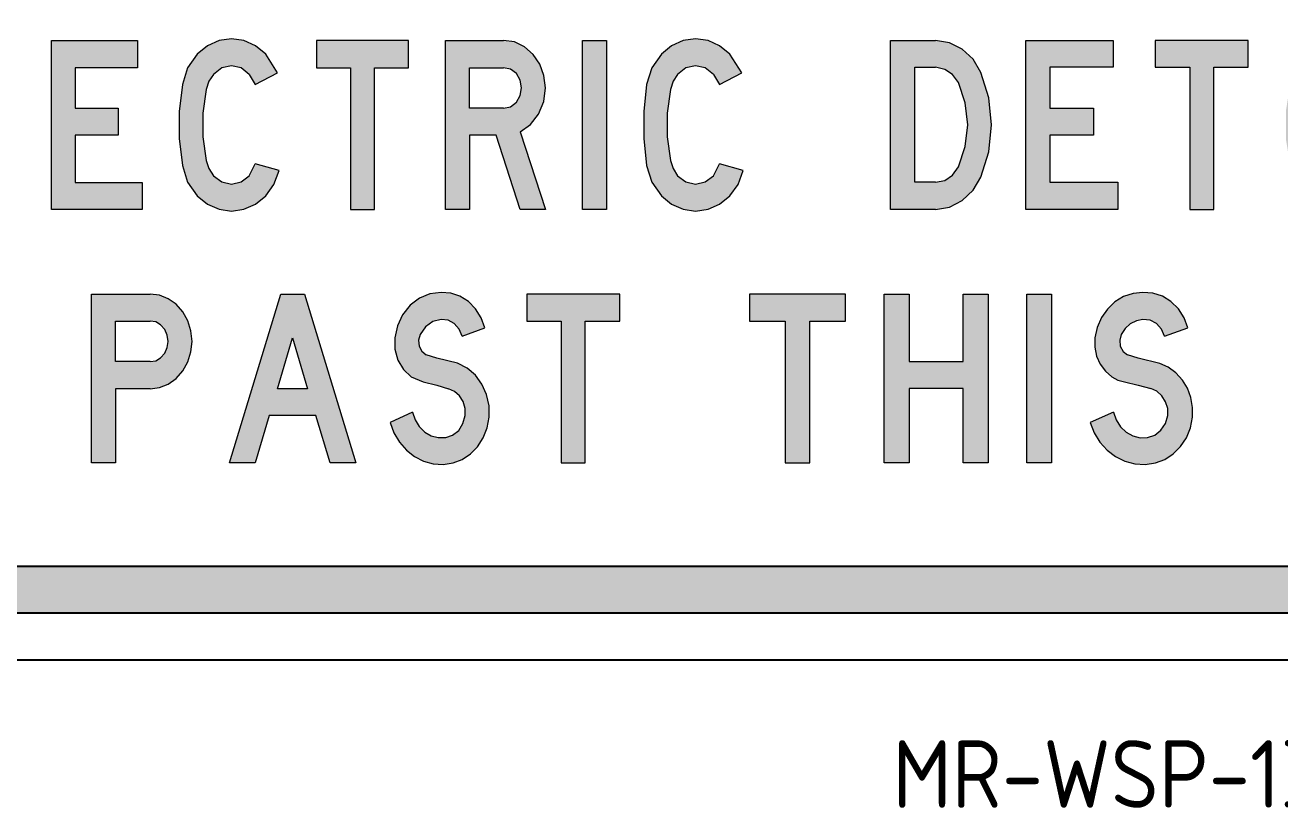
# Model space of a CAD drawing. Extents: x 120 to 266, y 149 to 262.
# Drawn here: x 149.1 to 204.8, y 149.2 to 183.9 of the extents above; entities that cross this region are included whole.
import ezdxf

# ---------------------------------------------------------------- set-up
doc = ezdxf.new("R2010")
doc.units = 0
doc.layers.get('0').update_dxf_attribs({"linetype": 'CONTINUOUS'})
for name, color, linetype in [('L25', 1, 'CONTINUOUS'), ('L35', 3, 'CONTINUOUS'), ('T25', 1, 'CONTINUOUS')]:
    doc.layers.add(name, color=color, linetype=linetype)
doc.styles.add('ISO', font='iso.shx')

msp = doc.modelspace()

# ---------------------------------------------------------------- hatches: boundary and pattern name
at = {"layer": 'L25'}
h = msp.add_hatch(color=256, dxfattribs=at)
edge = h.paths.add_edge_path()
edge.add_arc((128.3728733787616, 164.0417217251637), 6.249969999999962, 179.9999999999995, 270, ccw=False)
edge.add_line((122.1229033787616, 164.0417217251638), (122.1229033787616, 254.0417890251638))
edge.add_arc((128.3728733787616, 254.0417890251638), 6.24996999999999, 90, 179.9999999999997, ccw=False)
edge.add_line((128.3728733787616, 260.2917590251637), (257.539606712095, 260.2917590251636))
edge.add_arc((257.539606712095, 254.0417890251637), 6.249969999999962, -5.115907697472721e-13, 90, ccw=False)
edge.add_line((263.7895767120949, 254.0417890251636), (263.7895767120948, 164.0417217251637))
edge.add_arc((257.5396067120948, 164.0417217251637), 6.249969999999962, -90.00000000000051, 5.115907697472721e-13, ccw=False)
edge.add_line((257.5396067120948, 157.7917517251637), (128.3728733787616, 157.7917517251637))
edge = h.paths.add_edge_path(flags=16)
edge.add_arc((128.3728733787616, 164.0417217251637), 4.166639999999973, 179.9999999999992, 269.9999999999996, ccw=False)
edge.add_line((124.2062333787616, 164.0417217251638), (124.2062333787616, 254.0417890251638))
edge.add_arc((128.3728733787616, 254.0417890251637), 4.166640000000015, 90.0000000000004, 179.9999999999996, ccw=False)
edge.add_line((128.3728733787616, 258.2084290251638), (257.539606712095, 258.2084290251636))
edge.add_arc((257.5396067120949, 254.0417890251637), 4.166639999999973, -3.979039320256561e-13, 89.99999999999932, ccw=False)
edge.add_line((261.7062467120949, 254.0417890251636), (261.7062467120948, 164.0417217251637))
edge.add_arc((257.5396067120949, 164.0417217251636), 4.166639999999916, -90.0000000000008, 1.0800249583553523e-12, ccw=False)
edge.add_line((257.5396067120948, 159.8750817251637), (128.3728733787616, 159.8750817251637))
h = msp.add_hatch(color=256, dxfattribs=at)
h.paths.add_polyline_path([(162.0300935637536, 183.2166712939787), (162.0300935637536, 182.0141449379191), (163.5516575244821, 182.0141449379191), (163.5516575244821, 175.7192875842603), (164.6069357553098, 175.7192875842603), (164.6069357553098, 182.0141449379191), (166.1284997160383, 182.0141449379191), (166.1284997160383, 183.2166712939787)])
h.paths.add_polyline_path([(150.2625142223135, 183.2166712939787), (154.0909654783399, 183.2166712939787), (154.0909654783399, 182.0141449379191), (151.3177924531413, 182.0141449379191), (151.3177924531413, 180.2226260809324), (153.2320180811545, 180.2226260809324), (153.2320180811545, 179.0200997248728), (151.3177924531413, 179.0200997248728), (151.3177924531413, 176.9218139403199), (154.2872963119823, 176.9218139403199), (154.2872963119823, 175.7192875842603), (150.2625142223135, 175.7192875842603)])
h.paths.add_polyline_path([(144.5811907237872, 183.2166712939787), (145.636468954615, 183.2166712939787), (145.636468954615, 176.9218139403199), (148.605972813456, 176.9218139403199), (148.605972813456, 175.7192875842603), (144.5811907237872, 175.7192875842603)])
h.paths.add_polyline_path([(138.8875965481582, 183.2166712939787), (142.7283184812872, 183.2166712939787), (142.7283184812872, 182.0141449379191), (139.9551454560886, 182.0141449379191), (139.9551454560886, 180.2226260809324), (141.8693710841018, 180.2226260809324), (141.8693710841018, 179.0200997248728), (139.9551454560886, 179.0200997248728), (139.9551454560886, 176.9218139403199), (142.9246493149296, 176.9218139403199), (142.9246493149296, 175.7192875842603), (138.8875965481582, 175.7192875842603)])
h.paths.add_polyline_path([(173.859026290707, 183.2166712939787), (174.9143045215347, 183.2166712939787), (174.9143045215347, 175.7192875842603), (173.859026290707, 175.7192875842603)])
h.paths.add_polyline_path([(158.2629956932405, 183.2902953565946), (157.7108152236213, 183.2166712939787), (157.1954467853101, 182.9835284290284), (156.741431732512, 182.6154081159489), (156.3119580339193, 182.0018742608165), (156.078815168969, 181.2656336346575), (155.9438377208399, 180.0753779557006), (155.9438377208399, 178.8728515996411), (156.078815168969, 177.6703252435815), (156.3119580339193, 176.9340846174225), (156.741431732512, 176.3205507622901), (157.1954467853101, 175.9524304492107), (157.7108152236213, 175.731558261363), (158.2629956932405, 175.6456635216445), (158.8151761628597, 175.731558261363), (159.3305446011709, 175.9524304492107), (159.7845596539689, 176.3205507622901), (160.1404092899457, 176.8359192006014), (160.3735521548961, 177.4494530557338), (159.3182739240683, 177.7439493061974), (159.04831902781, 177.2163101907835), (158.6924693918332, 176.9463552945252), (158.2629956932405, 176.848189877704), (157.8335219946478, 176.9463552945252), (157.4654016815683, 177.2163101907835), (157.2568001708233, 177.5353477954523), (157.1340933997968, 177.8911974314291), (156.986845274565, 178.9464756622569), (156.986845274565, 180.0017538930847), (157.1340933997968, 181.0447614468099), (157.2568001708233, 181.4128817598893), (157.4654016815683, 181.7196486874555), (157.8335219946478, 182.0018742608165), (158.2629956932405, 182.1000396776377), (158.6924693918332, 182.0018742608165), (159.04831902781, 181.7196486874555), (159.3182739240683, 181.2656336346575), (160.3121987693828, 181.7932727500714), (159.7845596539689, 182.6154081159489), (159.3305446011709, 182.9835284290284), (158.8151761628597, 183.2166712939787)])
h.paths.add_polyline_path([(178.8777332256903, 183.2902953565946), (178.3255527560711, 183.2166712939787), (177.8101843177598, 182.9835284290284), (177.3561692649618, 182.6154081159489), (176.9389662434718, 182.0018742608165), (176.6935527014188, 181.2656336346575), (176.5708459303923, 180.0753779557006), (176.5708459303923, 178.8728515996411), (176.6935527014188, 177.6703252435815), (176.9389662434718, 176.9340846174225), (177.3561692649618, 176.3205507622901), (177.8101843177598, 175.9524304492107), (178.3255527560711, 175.731558261363), (178.8777332256903, 175.6456635216445), (179.4299136953095, 175.731558261363), (179.9452821336207, 175.9524304492107), (180.3992971864187, 176.3205507622901), (180.7674174994982, 176.8359192006014), (180.9882896873459, 177.4494530557338), (179.9330114565181, 177.7439493061974), (179.6753272373624, 177.2163101907835), (179.307206924283, 176.9463552945252), (178.8777332256903, 176.848189877704), (178.4482595270976, 176.9463552945252), (178.0801392140181, 177.2163101907835), (177.8838083803757, 177.5353477954523), (177.7611016093493, 177.8911974314291), (177.6138534841175, 178.9464756622569), (177.6138534841175, 180.0017538930847), (177.7611016093493, 181.0447614468099), (177.8838083803757, 181.4128817598893), (178.0801392140181, 181.7196486874555), (178.4482595270976, 182.0018742608165), (178.8777332256903, 182.1000396776377), (179.307206924283, 182.0018742608165), (179.6753272373624, 181.7196486874555), (179.9330114565181, 181.2656336346575), (180.9269363018326, 181.7932727500714), (180.3992971864187, 182.6154081159489), (179.9452821336207, 182.9835284290284), (179.4299136953095, 183.2166712939787)])
h.paths.add_polyline_path([(170.3496126393494, 180.2226260809324), (168.828048678621, 180.2226260809324), (168.828048678621, 182.0141449379191), (170.3496126393494, 182.0141449379191), (170.6563795669157, 181.9527915524059), (170.9140637860713, 181.7564607187635), (171.0858532655084, 181.4619644682999), (171.1472066510216, 181.1183855094258), (171.0858532655084, 180.7748065505516), (170.9140637860713, 180.480310300088), (170.6563795669157, 180.2839794664457)], flags=16)
h.paths.add_polyline_path([(171.0858532655084, 179.1673478501046), (172.2024848818494, 175.7192875842603), (171.0858532655084, 175.7192875842603), (170.0183043575779, 179.0200997248728), (168.828048678621, 179.0200997248728), (168.828048678621, 175.7192875842603), (167.7727704477932, 175.7192875842603), (167.7727704477932, 183.2166712939787), (170.3496126393494, 183.2166712939787), (170.8281690463527, 183.1553179084654), (171.2821840991508, 182.9467163977204), (171.6625750893328, 182.6031374388463), (171.9570713397964, 182.1736637402535), (172.1411314963362, 181.6705659790449), (172.2024848818494, 181.1183855094258), (172.1288608192335, 180.517122331396), (171.8957179542832, 179.9526711846741), (171.5398683183064, 179.4986561318761)])
h = msp.add_hatch(color=256, dxfattribs=at)
h.paths.add_polyline_path([(224.6889262616085, 183.2185781304013), (224.6889262616085, 182.0322055721621), (226.214262407916, 182.0322055721621), (226.214262407916, 175.7237165720013), (227.2876471034657, 175.7237165720013), (227.2876471034657, 182.0322055721621), (228.8318145602215, 182.0322055721621), (228.8318145602215, 183.2185781304013)])
h.paths.add_polyline_path([(221.0168207242014, 179.0191959004435), (219.6797976823763, 179.0191959004435), (220.3388935480648, 181.2789531542324)], flags=16)
h.paths.add_polyline_path([(217.5330282912768, 175.7237165720013), (219.811616855514, 183.2185781304013), (220.8661702406155, 183.2185781304013), (223.1447588048527, 175.7237165720013), (222.0148801779582, 175.7237165720013), (221.374615622718, 177.8328233422043), (219.3031714734115, 177.8328233422043), (218.6629069181713, 175.7237165720013)])
h.paths.add_polyline_path([(211.3940210851502, 183.2185781304013), (212.5238997120447, 183.2185781304013), (214.8024882762819, 178.2094495511691), (214.8024882762819, 183.2185781304013), (215.8570416613834, 183.2185781304013), (215.8570416613834, 175.7237165720013), (214.7271630344889, 175.7237165720013), (212.4485744702517, 180.7516764616817), (212.4485744702517, 175.7237165720013), (211.3940210851502, 175.7237165720013)])
h.paths.add_polyline_path([(199.2854884669312, 183.2185781304013), (199.2854884669312, 182.0322055721621), (200.829655923687, 182.0322055721621), (200.829655923687, 175.7237165720013), (201.9030406192367, 175.7237165720013), (201.9030406192367, 182.0322055721621), (203.4283767655442, 182.0322055721621), (203.4283767655442, 183.2185781304013)])
h.paths.add_polyline_path([(193.5419387802177, 183.2185781304013), (197.4211887325554, 183.2185781304013), (197.4211887325554, 182.0322055721621), (194.6153234757674, 182.0322055721621), (194.6153234757674, 180.2243997691309), (196.5549484519363, 180.2243997691309), (196.5549484519363, 179.0191959004435), (194.6153234757674, 179.0191959004435), (194.6153234757674, 176.9289204406887), (197.628333147486, 176.9289204406887), (197.628333147486, 175.7237165720013), (193.5419387802177, 175.7237165720013)])
h.paths.add_polyline_path([(239.3773484112365, 180.2243997691309), (237.852012264929, 180.2243997691309), (237.852012264929, 182.0322055721621), (239.3773484112365, 182.0322055721621), (239.7916372410978, 181.9003863990244), (240.0741068978214, 181.5802541214043), (240.1870947605109, 181.1283026706465), (240.0741068978214, 180.6763512198887), (239.7916372410978, 180.3373876318204)], flags=16)
h.paths.add_polyline_path([(240.1117695187179, 179.1698463840294), (241.2604794560606, 175.7237165720013), (240.1117695187179, 175.7237165720013), (239.0572161336164, 179.0191959004435), (237.852012264929, 179.0191959004435), (237.852012264929, 175.7237165720013), (236.7786275693792, 175.7237165720013), (236.7786275693792, 183.2185781304013), (239.3773484112365, 183.2185781304013), (239.961119035132, 183.1244215781601), (240.4883957276827, 182.8231206109882), (240.902684557544, 182.3523378497822), (241.1663229038194, 181.7685672258867), (241.2604794560606, 181.1283026706465), (241.1851542142677, 180.5257007363028), (240.9403471784405, 179.9607614228556), (240.5825522799239, 179.5088099720978)])
h.paths.add_polyline_path([(232.8428836856968, 182.107530813955), (232.3721009244908, 181.9757116408174), (231.995474715526, 181.6744106736455), (231.7694989901471, 181.2036279124395), (231.5811858856647, 180.0549179750968), (231.5811858856647, 178.8873767273058), (231.7694989901471, 177.7574981004113), (231.995474715526, 177.2867153392053), (232.3721009244908, 176.9665830615852), (232.8428836856968, 176.8535951988958), (233.2948351364546, 176.9665830615852), (233.6714613454195, 177.2867153392053), (233.8974370707984, 177.7574981004113), (234.104581485729, 178.8873767273058), (234.104581485729, 180.0549179750968), (233.8974370707984, 181.2036279124395), (233.6714613454195, 181.6744106736455), (233.2948351364546, 181.9757116408174)], flags=16)
h.paths.add_polyline_path([(232.8428836856968, 183.2939033721942), (232.1084625782154, 183.1620841990566), (231.4681980229753, 182.7854579900917), (230.978583951321, 182.182856055748), (230.6961142945974, 181.4296036378184), (230.5078011901149, 180.1302432168897), (230.5078011901149, 178.8120514855129), (230.6961142945974, 177.5315223750325), (230.978583951321, 176.7782699571028), (231.4681980229753, 176.1756680227591), (232.1084625782154, 175.780210503346), (232.8428836856968, 175.6483913302083), (233.55847348273, 175.780210503346), (234.1987380379702, 176.1756680227591), (234.6883521096245, 176.7782699571028), (234.9708217663481, 177.5315223750325), (235.1591348708305, 178.8120514855129), (235.1591348708305, 180.1302432168897), (234.9708217663481, 181.4296036378184), (234.6883521096245, 182.182856055748), (234.1987380379702, 182.7854579900917), (233.55847348273, 183.1620841990566)])
h.paths.add_polyline_path([(207.4394458910196, 182.107530813955), (206.9874944402618, 181.9757116408174), (206.610868231297, 181.6744106736455), (206.3660611954699, 181.2036279124395), (206.1777480909874, 180.0549179750968), (206.1777480909874, 178.8873767273058), (206.3660611954699, 177.7574981004113), (206.610868231297, 177.2867153392053), (206.9874944402618, 176.9665830615852), (207.4394458910196, 176.8535951988958), (207.9102286522256, 176.9665830615852), (208.2868548611904, 177.2867153392053), (208.5128305865694, 177.7574981004113), (208.7011436910518, 178.8873767273058), (208.7011436910518, 180.0549179750968), (208.5128305865694, 181.2036279124395), (208.2868548611904, 181.6744106736455), (207.9102286522256, 181.9757116408174)], flags=16)
h.paths.add_polyline_path([(207.4394458910196, 183.2939033721942), (206.7238560939865, 183.1620841990566), (206.0835915387462, 182.7854579900917), (205.593977467092, 182.182856055748), (205.3115078103684, 181.4296036378184), (205.1043633954377, 180.1302432168897), (205.1043633954377, 178.8120514855129), (205.3115078103684, 177.5315223750325), (205.593977467092, 176.7782699571028), (206.0835915387462, 176.1756680227591), (206.7238560939865, 175.780210503346), (207.4394458910196, 175.6483913302083), (208.1550356880528, 175.780210503346), (208.795300243293, 176.1756680227591), (209.2849143149472, 176.7782699571028), (209.5862152821191, 177.5315223750325), (209.7745283866015, 178.8120514855129), (209.7745283866015, 180.1302432168897), (209.5862152821191, 181.4296036378184), (209.2849143149472, 182.182856055748), (208.795300243293, 182.7854579900917), (208.1550356880528, 183.1620841990566)])
h.paths.add_polyline_path([(189.5308696547423, 176.9289204406887), (188.6081354427785, 176.9289204406887), (188.6081354427785, 182.0322055721621), (189.5308696547423, 182.0322055721621), (189.9451584846036, 181.9380490199209), (190.284122072672, 181.712073294542), (190.5477604189473, 181.3542783960254), (190.8490613861192, 180.4503754945098), (190.9620492488087, 179.4711473512013), (190.8490613861192, 178.510750518341), (190.5477604189473, 177.6068476168254), (190.284122072672, 177.2490527183088), (189.9451584846036, 177.0042456824817)], flags=16)
h.paths.add_polyline_path([(189.5308696547423, 175.7237165720013), (187.5347507472288, 175.7237165720013), (187.5347507472288, 183.2185781304013), (189.5308696547423, 183.2185781304013), (190.1523028995343, 183.1244215781601), (190.7172422129815, 182.8419519214364), (191.2068562846358, 182.3900004706787), (191.5458198727041, 181.8062298467832), (191.9036147712207, 180.6763512198887), (192.0166026339101, 179.4711473512013), (191.9036147712207, 178.2847747929621), (191.5458198727041, 177.1548961660676), (191.2068562846358, 176.5711255421722), (190.7172422129815, 176.1191740914144), (190.1523028995343, 175.8178731242425)])
h.paths.add_polyline_path([(246.1377888621551, 181.3542783960254), (247.1358483159119, 181.7309046049902), (246.8533786591882, 182.3711691602304), (246.4014272084304, 182.8796145423329), (245.8364878949832, 183.199746819953), (245.196223339743, 183.2939033721942), (244.6124527158475, 183.199746819953), (244.0663447128485, 182.9361084736776), (243.6143932620908, 182.4841570229199), (243.2942609844707, 181.9192177094726), (243.1247791904365, 181.2789531542324), (243.162441811333, 180.6010259780957), (243.4260801576083, 179.998424043752), (243.8592002979179, 179.5464725929943), (244.3864769904687, 179.3204968676154), (244.9890789248124, 179.1698463840294), (245.5351869278113, 179.0191959004435), (245.9494757576726, 178.7743888646164), (246.213114103948, 178.3412687243068), (246.2696080352927, 177.8328233422043), (245.9871383785691, 177.1737274765159), (245.4033677546737, 176.8535951988958), (244.9137536830194, 176.872426509344), (244.4618022322616, 177.0984022347229), (244.1228386441933, 177.4750284436877), (243.9345255397108, 177.9834738257902), (242.9176347755058, 177.5315223750325), (243.2377670531259, 176.8159325779993), (243.7273811247802, 176.2321619541038), (244.3299830591239, 175.8367044346907), (245.0267415457088, 175.6672226406566), (245.7235000322938, 175.7237165720013), (246.3261019666375, 175.9873549182767), (246.8157160382918, 176.4581376794827), (247.1735109368083, 177.0607396138264), (247.3429927308425, 177.7574981004113), (247.2864987994978, 178.5295818287892), (247.0040291427742, 179.2263403153742), (246.5332463815681, 179.7912796288214), (245.9306444472244, 180.149074527338), (244.9890789248124, 180.3750502527168), (244.5371274740546, 180.5257007363028), (244.2923204382274, 180.7516764616817), (244.1981638859862, 181.09064004975), (244.254657817331, 181.4296036378184), (244.4994648531581, 181.7685672258867), (244.8195971307782, 181.9945429512656), (245.196223339743, 182.107530813955), (245.6105121696043, 182.0322055721621), (245.9306444472244, 181.7497359154385)])
h = msp.add_hatch(color=256, dxfattribs=at)
h.paths.add_polyline_path([(161.6430561989148, 167.7627519540164), (160.3120690527054, 167.7627519540164), (160.9736247940166, 170.0151917399093)], flags=16)
h.paths.add_polyline_path([(158.1777642206181, 164.4707245746345), (160.445955333685, 171.9604806459078), (161.5091699179352, 171.9604806459078), (163.7773610310022, 164.4707245746345), (162.6432654744687, 164.4707245746345), (162.0053367239186, 166.5656510887866), (159.9419128641146, 166.5656510887866), (159.3118597771516, 164.4707245746345)])
h.paths.add_polyline_path([(171.3773763924939, 171.9604806459078), (171.3773763924939, 170.763379780678), (172.9052551283793, 170.763379780678), (172.9052551283793, 164.4707245746345), (173.9763453762165, 164.4707245746345), (173.9763453762165, 170.763379780678), (175.5042241121019, 170.763379780678), (175.5042241121019, 171.9604806459078)])
h.paths.add_polyline_path([(168.5106348468121, 170.0939483757797), (169.5108441223659, 170.4641045643705), (169.3454551870381, 170.9130173888317), (169.1013096158399, 171.3068005681836), (168.7862830723584, 171.6297027752521), (168.4082512201806, 171.8659726828633), (167.9987167136546, 172.00773462743), (167.5734308799545, 172.0392372817781), (167.0772640739711, 171.9762319730818), (166.6125999223359, 171.7793403834059), (166.2030654158099, 171.4643138399243), (165.8644118815673, 171.0469036698113), (165.6360176375431, 170.558612527415), (165.5100070201505, 170.0151917399093), (165.5100070201505, 169.5111492703389), (165.6438933011302, 169.0307337915296), (165.8959145359154, 168.6133236214166), (166.2424437337451, 168.290421414348), (166.7779888576637, 168.0699028339109), (167.3765392902786, 167.9123895621701), (167.9042087506101, 167.7627519540164), (168.1719813125694, 167.6446170002109), (168.3924998930065, 167.4477254105349), (168.5500131647472, 167.1878285121626), (168.6366454642047, 166.8885532958552), (168.6445211277917, 166.5656510887866), (168.5421375011602, 166.2112462273699), (168.3531215750713, 165.9119710110625), (168.085349013112, 165.6993280942125), (167.7781981332175, 165.5890688039939), (167.4474202625619, 165.5890688039939), (167.1323937190804, 165.6678254398643), (166.848869829947, 165.8332143751921), (166.6047242587488, 166.0773599463903), (166.423583996247, 166.3766351626977), (166.3054490424414, 166.7152886969404), (165.3052397668876, 166.2663758724792), (165.4785043658024, 165.809587384431), (165.7226499370006, 165.392177214318), (166.0298008168951, 165.0377723529012), (166.3920813418988, 164.7463728001808), (166.7937401848378, 164.5416055469179), (167.2269016821249, 164.4234705931123), (167.667938842999, 164.3998436023512), (168.1089760038731, 164.4707245746345), (168.5106348468121, 164.6203621827882), (168.8807910354029, 164.8645077539864), (169.1958175788844, 165.187409961055), (169.4478388136696, 165.5811931404069), (169.6211034125844, 166.022230301281), (169.7077357120419, 166.4947701165033), (169.6998600484548, 167.0066882496608), (169.5896007582363, 167.5107307192312), (169.3848335049733, 167.9675192072794), (169.0934339522529, 168.3691780502184), (168.7232777636621, 168.6763289301128), (168.3058675935491, 168.8889718469629), (167.3765392902786, 169.117366090987), (166.9118751386433, 169.2670036991407), (166.7228592125544, 169.4245169708815), (166.6047242587488, 169.6529112149056), (166.5732216044007, 169.9128081132778), (166.644102576684, 170.1648293480631), (166.8803724842952, 170.5034828823057), (167.2032746913637, 170.7397527899168), (167.5734308799545, 170.8421364165483), (167.880581759849, 170.8027580986131), (168.1562299853954, 170.6531204904594), (168.3767485658324, 170.4010992556742)])
h.paths.add_polyline_path([(154.641591270038, 168.9677284828333), (153.1137125341526, 168.9677284828333), (153.1137125341526, 170.763379780678), (154.641591270038, 170.763379780678), (154.8936125048232, 170.7240014627428), (155.1141310852603, 170.5979908453502), (155.2952713477621, 170.3932235920872), (155.4055306379807, 170.1412023573019), (155.4449089559158, 169.8655541317556), (155.4055306379807, 169.5899059062093), (155.2952713477621, 169.3378846714241), (155.1141310852603, 169.133117418161), (154.8936125048232, 169.0071068007684)], flags=16)
h.paths.add_polyline_path([(154.641591270038, 167.7627519540164), (153.1137125341526, 167.7627519540164), (153.1137125341526, 164.4707245746345), (152.0426222863154, 164.4707245746345), (152.0426222863154, 171.9604806459078), (154.641591270038, 171.9604806459078), (155.059001440151, 171.9132266643855), (155.4527846195029, 171.7557133926447), (155.8071894809196, 171.5115678214466), (156.1064646972271, 171.180789950791), (156.3269832776641, 170.779131107852), (156.4608695586438, 170.3302182833908), (156.508123540166, 169.8655541317556), (156.4608695586438, 169.4008899801204), (156.3269832776641, 168.9519771556592), (156.1064646972271, 168.5503183127202), (155.8071894809196, 168.2195404420646), (155.4527846195029, 167.9675192072794), (155.059001440151, 167.8178815991257)])
h = msp.add_hatch(color=256, dxfattribs=at)
h.paths.add_polyline_path([(193.587095668952, 171.962370548453), (194.6881382357604, 171.962370548453), (194.6881382357604, 164.4697412573414), (193.587095668952, 164.4697412573414)])
h.paths.add_polyline_path([(187.2578321088079, 171.962370548453), (188.3588746756164, 171.962370548453), (188.3588746756164, 168.9639338728048), (190.7687036897631, 168.9639338728048), (190.7687036897631, 171.962370548453), (191.8697462565716, 171.962370548453), (191.8697462565716, 164.4697412573414), (190.7687036897631, 164.4697412573414), (190.7687036897631, 167.7659441617491), (188.3588746756164, 167.7659441617491), (188.3588746756164, 164.4697412573414), (187.2578321088079, 164.4697412573414)])
h.paths.add_polyline_path([(181.2678835535293, 171.962370548453), (181.2678835535293, 170.7643808373972), (182.8536618415742, 170.7643808373972), (182.8536618415742, 164.4697412573414), (183.9547044083826, 164.4697412573414), (183.9547044083826, 170.7643808373972), (185.5335579004098, 170.7643808373972), (185.5335579004098, 171.962370548453)])
h.paths.add_polyline_path([(199.7086153485662, 170.0926756236839), (200.740409955198, 170.4666146086377), (200.5742148507741, 170.9098015537681), (200.3249221941383, 171.3045149267749), (199.9925319852904, 171.6299803396051), (199.6116682043189, 171.8654234042057), (199.1892556472415, 172.0039193245589), (198.746068702111, 172.0385433046472), (198.3098065529983, 171.9900697325236), (197.8873939959208, 171.8515738121703), (197.4996054189317, 171.6161307475698), (197.1672152100839, 171.2975901307573), (196.9040729614127, 170.9167263497858), (196.7171034689358, 170.480464200673), (196.6132315286708, 170.0165028674896), (196.6063067326531, 169.6079399024475), (196.6824794888474, 169.2132265294407), (196.8486745932714, 168.8531371365222), (197.0771928618542, 168.5345965197097), (197.3680342945961, 168.2922286590915), (197.638101339285, 168.1468079427206), (197.9220179760091, 168.0637103905086), (198.5383248215812, 167.9182896741377), (199.0923085029942, 167.7659441617491), (199.3623755476831, 167.6482226294488), (199.5908938162659, 167.4474035449366), (199.7570889206899, 167.1842612962654), (199.8471112689195, 166.8864950675059), (199.8471112689195, 166.5679544506934), (199.7501641246722, 166.2147898537926), (199.54934504016, 165.917023625033), (199.2792779954711, 165.6954301524678), (198.9538125826409, 165.5915582122029), (198.6214223737931, 165.5846334161852), (198.2959569609629, 165.6677309683972), (197.9981907322034, 165.8339260728211), (197.7488980755676, 166.0762939334393), (197.555003787073, 166.3740601621988), (197.4372822547727, 166.7133751670643), (196.4054876481409, 166.2632634259162), (196.5855323446002, 165.8062268887504), (196.834825001236, 165.3907391276906), (197.1533656180485, 165.0306497347721), (197.5273046030023, 164.746733098048), (197.9427923640621, 164.5389892175181), (198.3859793091926, 164.4212676852178), (198.8430158463583, 164.4004932971648), (199.3000523835241, 164.4697412573414), (199.7155401445839, 164.62208676973), (200.0964039255554, 164.8644546303482), (200.4218693383855, 165.1899200431784), (200.6780867910391, 165.5777086201675), (200.8581314874983, 166.020895565298), (200.9481538357279, 166.4917816944991), (200.9481538357279, 166.9349686396295), (200.8719810795336, 167.3712307887423), (200.719635567145, 167.7797937537844), (200.4980420945798, 168.1468079427206), (200.2141254578556, 168.4653485595331), (199.8748104529901, 168.7146412161689), (199.5008714680363, 168.8877611166105), (198.5383248215812, 169.1162793851934), (198.0605138963624, 169.2617001015643), (197.8666196078678, 169.4209704099706), (197.7419732795499, 169.6494886785535), (197.7142740954793, 169.9126309272247), (197.7835220556559, 170.1619235838605), (197.9566419560975, 170.4319906285494), (198.1851602246803, 170.6397345090793), (198.4552272693692, 170.7782304294325), (198.746068702111, 170.8405535935915), (199.0646093189235, 170.7990048174855), (199.3485259556477, 170.6535841011146), (199.5770442242306, 170.4042914444787)])

# ---------------------------------------------------------------- linework, layer by layer
at = {"color": 3, "lineweight": 0}
for points in [[(150.2625142223135, 183.2166712939787), (154.0909654783399, 183.2166712939787), (154.0909654783399, 182.0141449379191), (151.3177924531413, 182.0141449379191), (151.3177924531413, 180.2226260809324), (153.2320180811545, 180.2226260809324), (153.2320180811545, 179.0200997248728), (151.3177924531413, 179.0200997248728), (151.3177924531413, 176.9218139403199), (154.2872963119823, 176.9218139403199), (154.2872963119823, 175.7192875842603), (150.2625142223135, 175.7192875842603), (150.2625142223135, 183.2166712939787), (150.2625142223135, 183.2166712939787)], [(158.2629956932405, 183.2902953565946), (157.7108152236213, 183.2166712939787), (157.1954467853101, 182.9835284290284), (156.741431732512, 182.6154081159489), (156.3119580339193, 182.0018742608165), (156.078815168969, 181.2656336346575), (155.9438377208399, 180.0753779557006), (155.9438377208399, 178.8728515996411), (156.078815168969, 177.6703252435815), (156.3119580339193, 176.9340846174225), (156.741431732512, 176.3205507622901), (157.1954467853101, 175.9524304492107), (157.7108152236213, 175.731558261363), (158.2629956932405, 175.6456635216445), (158.8151761628597, 175.731558261363), (159.3305446011709, 175.9524304492107), (159.7845596539689, 176.3205507622901), (160.1404092899457, 176.8359192006014), (160.3735521548961, 177.4494530557338), (159.3182739240683, 177.7439493061974)], [(159.7845596539689, 182.6154081159489), (159.3305446011709, 182.9835284290284), (158.8151761628597, 183.2166712939787), (158.2629956932405, 183.2902953565946)], [(162.0300935637536, 183.2166712939787), (162.0300935637536, 182.0141449379191), (163.5516575244821, 182.0141449379191), (163.5516575244821, 175.7192875842603), (164.6069357553098, 175.7192875842603), (164.6069357553098, 182.0141449379191), (166.1284997160383, 182.0141449379191), (166.1284997160383, 183.2166712939787), (162.0300935637536, 183.2166712939787), (162.0300935637536, 183.2166712939787)], [(171.0858532655084, 179.1673478501046), (172.2024848818494, 175.7192875842603), (171.0858532655084, 175.7192875842603), (170.0183043575779, 179.0200997248728), (168.828048678621, 179.0200997248728), (168.828048678621, 175.7192875842603), (167.7727704477932, 175.7192875842603), (167.7727704477932, 183.2166712939787)], [(167.7727704477932, 183.2166712939787), (170.3496126393494, 183.2166712939787)], [(172.2024848818494, 181.1183855094258), (172.1411314963362, 181.6705659790449), (171.9570713397964, 182.1736637402535), (171.6625750893328, 182.6031374388463), (171.2821840991508, 182.9467163977204), (170.8281690463527, 183.1553179084654), (170.3496126393494, 183.2166712939787)], [(173.859026290707, 183.2166712939787), (174.9143045215347, 183.2166712939787), (174.9143045215347, 175.7192875842603), (173.859026290707, 175.7192875842603), (173.859026290707, 183.2166712939787), (173.859026290707, 183.2166712939787)], [(178.8777332256903, 183.2902953565946), (178.3255527560711, 183.2166712939787), (177.8101843177598, 182.9835284290284), (177.3561692649618, 182.6154081159489), (176.9389662434718, 182.0018742608165), (176.6935527014188, 181.2656336346575), (176.5708459303923, 180.0753779557006), (176.5708459303923, 178.8728515996411), (176.6935527014188, 177.6703252435815), (176.9389662434718, 176.9340846174225), (177.3561692649618, 176.3205507622901), (177.8101843177598, 175.9524304492107), (178.3255527560711, 175.731558261363), (178.8777332256903, 175.6456635216445), (179.4299136953095, 175.731558261363), (179.9452821336207, 175.9524304492107), (180.3992971864187, 176.3205507622901), (180.7674174994982, 176.8359192006014), (180.9882896873459, 177.4494530557338), (179.9330114565181, 177.7439493061974)], [(180.3992971864187, 182.6154081159489), (179.9452821336207, 182.9835284290284), (179.4299136953095, 183.2166712939787), (178.8777332256903, 183.2902953565946)], [(189.5308696547423, 175.7237165720013), (187.5347507472288, 175.7237165720013), (187.5347507472288, 183.2185781304013)], [(187.5347507472288, 183.2185781304013), (189.5308696547423, 183.2185781304013)], [(191.5458198727041, 181.8062298467832), (191.2068562846358, 182.3900004706787), (190.7172422129815, 182.8419519214364), (190.1523028995343, 183.1244215781601), (189.5308696547423, 183.2185781304013)], [(193.5419387802177, 183.2185781304013), (197.4211887325554, 183.2185781304013), (197.4211887325554, 182.0322055721621), (194.6153234757674, 182.0322055721621), (194.6153234757674, 180.2243997691309), (196.5549484519363, 180.2243997691309), (196.5549484519363, 179.0191959004435), (194.6153234757674, 179.0191959004435), (194.6153234757674, 176.9289204406887), (197.628333147486, 176.9289204406887), (197.628333147486, 175.7237165720013), (193.5419387802177, 175.7237165720013), (193.5419387802177, 183.2185781304013), (193.5419387802177, 183.2185781304013)], [(199.2854884669312, 183.2185781304013), (199.2854884669312, 182.0322055721621), (200.829655923687, 182.0322055721621), (200.829655923687, 175.7237165720013), (201.9030406192367, 175.7237165720013), (201.9030406192367, 182.0322055721621), (203.4283767655442, 182.0322055721621), (203.4283767655442, 183.2185781304013), (199.2854884669312, 183.2185781304013), (199.2854884669312, 183.2185781304013)], [(160.3121987693828, 181.7932727500714), (159.7845596539689, 182.6154081159489)], [(180.9269363018326, 181.7932727500714), (180.3992971864187, 182.6154081159489)], [(158.2629956932405, 182.1000396776377), (157.8335219946478, 182.0018742608165), (157.4654016815683, 181.7196486874555), (157.2568001708233, 181.4128817598893), (157.1340933997968, 181.0447614468099), (156.986845274565, 180.0017538930847), (156.986845274565, 178.9464756622569), (157.1340933997968, 177.8911974314291), (157.2568001708233, 177.5353477954523), (157.4654016815683, 177.2163101907835), (157.8335219946478, 176.9463552945252), (158.2629956932405, 176.848189877704), (158.6924693918332, 176.9463552945252), (159.04831902781, 177.2163101907835), (159.3182739240683, 177.7439493061974)], [(159.04831902781, 181.7196486874555), (158.6924693918332, 182.0018742608165), (158.2629956932405, 182.1000396776377)], [(159.04831902781, 181.7196486874555), (159.3182739240683, 181.2656336346575), (160.3121987693828, 181.7932727500714)], [(170.3496126393494, 180.2226260809324), (168.828048678621, 180.2226260809324), (168.828048678621, 182.0141449379191)], [(168.828048678621, 182.0141449379191), (170.3496126393494, 182.0141449379191)], [(171.1472066510216, 181.1183855094258), (171.0858532655084, 181.4619644682999), (170.9140637860713, 181.7564607187635), (170.6563795669157, 181.9527915524059), (170.3496126393494, 182.0141449379191)], [(178.8777332256903, 182.1000396776377), (178.4482595270976, 182.0018742608165), (178.0801392140181, 181.7196486874555), (177.8838083803757, 181.4128817598893), (177.7611016093493, 181.0447614468099), (177.6138534841175, 180.0017538930847), (177.6138534841175, 178.9464756622569), (177.7611016093493, 177.8911974314291), (177.8838083803757, 177.5353477954523), (178.0801392140181, 177.2163101907835), (178.4482595270976, 176.9463552945252), (178.8777332256903, 176.848189877704), (179.307206924283, 176.9463552945252), (179.6753272373624, 177.2163101907835), (179.9330114565181, 177.7439493061974)], [(179.6753272373624, 181.7196486874555), (179.307206924283, 182.0018742608165), (178.8777332256903, 182.1000396776377)], [(179.6753272373624, 181.7196486874555), (179.9330114565181, 181.2656336346575), (180.9269363018326, 181.7932727500714)], [(189.5308696547423, 176.9289204406887), (188.6081354427785, 176.9289204406887), (188.6081354427785, 182.0322055721621)], [(188.6081354427785, 182.0322055721621), (189.5308696547423, 182.0322055721621)], [(190.5477604189473, 181.3542783960254), (190.284122072672, 181.712073294542), (189.9451584846036, 181.9380490199209), (189.5308696547423, 182.0322055721621)], [(191.5458198727041, 177.1548961660676), (191.9036147712207, 178.2847747929621), (192.0166026339101, 179.4711473512013), (191.9036147712207, 180.6763512198887), (191.5458198727041, 181.8062298467832)], [(190.5477604189473, 177.6068476168254), (190.8490613861192, 178.510750518341), (190.9620492488087, 179.4711473512013), (190.8490613861192, 180.4503754945098), (190.5477604189473, 181.3542783960254)], [(170.3496126393494, 180.2226260809324), (170.6563795669157, 180.2839794664457), (170.9140637860713, 180.480310300088), (171.0858532655084, 180.7748065505516), (171.1472066510216, 181.1183855094258)], [(171.0858532655084, 179.1673478501046), (171.5398683183064, 179.4986561318761), (171.8957179542832, 179.9526711846741), (172.1288608192335, 180.517122331396), (172.2024848818494, 181.1183855094258)], [(189.5308696547423, 176.9289204406887), (189.9451584846036, 177.0042456824817), (190.284122072672, 177.2490527183088), (190.5477604189473, 177.6068476168254)], [(189.5308696547423, 175.7237165720013), (190.1523028995343, 175.8178731242425), (190.7172422129815, 176.1191740914144), (191.2068562846358, 176.5711255421722), (191.5458198727041, 177.1548961660676)], [(154.641591270038, 167.7627519540164), (153.1137125341526, 167.7627519540164), (153.1137125341526, 164.4707245746345), (152.0426222863154, 164.4707245746345), (152.0426222863154, 171.9604806459078)], [(152.0426222863154, 171.9604806459078), (154.641591270038, 171.9604806459078)], [(156.508123540166, 169.8655541317556), (156.4608695586438, 170.3302182833908), (156.3269832776641, 170.779131107852), (156.1064646972271, 171.180789950791), (155.8071894809196, 171.5115678214466), (155.4527846195029, 171.7557133926447), (155.059001440151, 171.9132266643855), (154.641591270038, 171.9604806459078)], [(158.1777642206181, 164.4707245746345), (160.445955333685, 171.9604806459078), (161.5091699179352, 171.9604806459078), (163.7773610310022, 164.4707245746345), (162.6432654744687, 164.4707245746345), (162.0053367239186, 166.5656510887866), (159.9419128641146, 166.5656510887866), (159.3118597771516, 164.4707245746345), (158.1777642206181, 164.4707245746345), (158.1777642206181, 164.4707245746345)], [(167.5734308799545, 172.0392372817781), (167.0772640739711, 171.9762319730818), (166.6125999223359, 171.7793403834059), (166.2030654158099, 171.4643138399243), (165.8644118815673, 171.0469036698113), (165.6360176375431, 170.558612527415), (165.5100070201505, 170.0151917399093), (165.5100070201505, 169.5111492703389), (165.6438933011302, 169.0307337915296), (165.8959145359154, 168.6133236214166), (166.2424437337451, 168.290421414348), (166.7779888576637, 168.0699028339109), (167.3765392902786, 167.9123895621701), (167.9042087506101, 167.7627519540164)], [(168.5106348468121, 170.0939483757797), (169.5108441223659, 170.4641045643705), (169.3454551870381, 170.9130173888317), (169.1013096158399, 171.3068005681836), (168.7862830723584, 171.6297027752521), (168.4082512201806, 171.8659726828633), (167.9987167136546, 172.00773462743), (167.5734308799545, 172.0392372817781)], [(171.3773763924939, 171.9604806459078), (171.3773763924939, 170.763379780678), (172.9052551283793, 170.763379780678), (172.9052551283793, 164.4707245746345), (173.9763453762165, 164.4707245746345), (173.9763453762165, 170.763379780678), (175.5042241121019, 170.763379780678), (175.5042241121019, 171.9604806459078), (171.3773763924939, 171.9604806459078), (171.3773763924939, 171.9604806459078)], [(181.2678835535293, 171.962370548453), (181.2678835535293, 170.7643808373972), (182.8536618415742, 170.7643808373972), (182.8536618415742, 164.4697412573414), (183.9547044083826, 164.4697412573414), (183.9547044083826, 170.7643808373972), (185.5335579004098, 170.7643808373972), (185.5335579004098, 171.962370548453), (181.2678835535293, 171.962370548453), (181.2678835535293, 171.962370548453)], [(187.2578321088079, 171.962370548453), (188.3588746756164, 171.962370548453), (188.3588746756164, 168.9639338728048), (190.7687036897631, 168.9639338728048), (190.7687036897631, 171.962370548453), (191.8697462565716, 171.962370548453), (191.8697462565716, 164.4697412573414), (190.7687036897631, 164.4697412573414), (190.7687036897631, 167.7659441617491), (188.3588746756164, 167.7659441617491), (188.3588746756164, 164.4697412573414), (187.2578321088079, 164.4697412573414), (187.2578321088079, 171.962370548453), (187.2578321088079, 171.962370548453)], [(193.587095668952, 171.962370548453), (194.6881382357604, 171.962370548453), (194.6881382357604, 164.4697412573414), (193.587095668952, 164.4697412573414), (193.587095668952, 171.962370548453), (193.587095668952, 171.962370548453)], [(198.746068702111, 172.0385433046472), (198.3098065529983, 171.9900697325236), (197.8873939959208, 171.8515738121703), (197.4996054189317, 171.6161307475698), (197.1672152100839, 171.2975901307573), (196.9040729614127, 170.9167263497858), (196.7171034689358, 170.480464200673), (196.6132315286708, 170.0165028674896), (196.6063067326531, 169.6079399024475), (196.6824794888474, 169.2132265294407), (196.8486745932714, 168.8531371365222), (197.0771928618542, 168.5345965197097), (197.3680342945961, 168.2922286590915), (197.638101339285, 168.1468079427206), (197.9220179760091, 168.0637103905086), (198.5383248215812, 167.9182896741377), (199.0923085029942, 167.7659441617491)], [(199.7086153485662, 170.0926756236839), (200.740409955198, 170.4666146086377), (200.5742148507741, 170.9098015537681), (200.3249221941383, 171.3045149267749), (199.9925319852904, 171.6299803396051), (199.6116682043189, 171.8654234042057), (199.1892556472415, 172.0039193245589), (198.746068702111, 172.0385433046472)], [(154.641591270038, 168.9677284828333), (153.1137125341526, 168.9677284828333), (153.1137125341526, 170.763379780678)], [(153.1137125341526, 170.763379780678), (154.641591270038, 170.763379780678)], [(155.4449089559158, 169.8655541317556), (155.4055306379807, 170.1412023573019), (155.2952713477621, 170.3932235920872), (155.1141310852603, 170.5979908453502), (154.8936125048232, 170.7240014627428), (154.641591270038, 170.763379780678)], [(167.5734308799545, 170.8421364165483), (167.2032746913637, 170.7397527899168), (166.8803724842952, 170.5034828823057), (166.644102576684, 170.1648293480631)], [(168.5106348468121, 170.0939483757797), (168.3767485658324, 170.4010992556742), (168.1562299853954, 170.6531204904594), (167.880581759849, 170.8027580986131), (167.5734308799545, 170.8421364165483)], [(198.746068702111, 170.8405535935915), (198.4552272693692, 170.7782304294325), (198.1851602246803, 170.6397345090793), (197.9566419560975, 170.4319906285494), (197.7835220556559, 170.1619235838605)], [(199.7086153485662, 170.0926756236839), (199.5770442242306, 170.4042914444787), (199.3485259556477, 170.6535841011146), (199.0646093189235, 170.7990048174855), (198.746068702111, 170.8405535935915)], [(161.6430561989148, 167.7627519540164), (160.3120690527054, 167.7627519540164), (160.9736247940166, 170.0151917399093), (161.6430561989148, 167.7627519540164), (161.6430561989148, 167.7627519540164)], [(166.644102576684, 170.1648293480631), (166.5732216044007, 169.9128081132778), (166.6047242587488, 169.6529112149056), (166.7228592125544, 169.4245169708815), (166.9118751386433, 169.2670036991407)], [(197.7835220556559, 170.1619235838605), (197.7142740954793, 169.9126309272247), (197.7419732795499, 169.6494886785535), (197.8666196078678, 169.4209704099706), (198.0605138963624, 169.2617001015643)], [(154.641591270038, 168.9677284828333), (154.8936125048232, 169.0071068007684), (155.1141310852603, 169.133117418161), (155.2952713477621, 169.3378846714241), (155.4055306379807, 169.5899059062093), (155.4449089559158, 169.8655541317556)], [(154.641591270038, 167.7627519540164), (155.059001440151, 167.8178815991257), (155.4527846195029, 167.9675192072794), (155.8071894809196, 168.2195404420646), (156.1064646972271, 168.5503183127202), (156.3269832776641, 168.9519771556592), (156.4608695586438, 169.4008899801204), (156.508123540166, 169.8655541317556)], [(166.3054490424414, 166.7152886969404), (165.3052397668876, 166.2663758724792), (165.4785043658024, 165.809587384431), (165.7226499370006, 165.392177214318), (166.0298008168951, 165.0377723529012), (166.3920813418988, 164.7463728001808), (166.7937401848378, 164.5416055469179), (167.2269016821249, 164.4234705931123), (167.667938842999, 164.3998436023512), (168.1089760038731, 164.4707245746345), (168.5106348468121, 164.6203621827882), (168.8807910354029, 164.8645077539864), (169.1958175788844, 165.187409961055), (169.4478388136696, 165.5811931404069), (169.6211034125844, 166.022230301281), (169.7077357120419, 166.4947701165033), (169.6998600484548, 167.0066882496608), (169.5896007582363, 167.5107307192312), (169.3848335049733, 167.9675192072794), (169.0934339522529, 168.3691780502184), (168.7232777636621, 168.6763289301128), (168.3058675935491, 168.8889718469629), (167.3765392902786, 169.117366090987), (166.9118751386433, 169.2670036991407)], [(197.4372822547727, 166.7133751670643), (196.4054876481409, 166.2632634259162), (196.5855323446002, 165.8062268887504), (196.834825001236, 165.3907391276906), (197.1533656180485, 165.0306497347721), (197.5273046030023, 164.746733098048), (197.9427923640621, 164.5389892175181), (198.3859793091926, 164.4212676852178), (198.8430158463583, 164.4004932971648), (199.3000523835241, 164.4697412573414), (199.7155401445839, 164.62208676973), (200.0964039255554, 164.8644546303482), (200.4218693383855, 165.1899200431784), (200.6780867910391, 165.5777086201675), (200.8581314874983, 166.020895565298), (200.9481538357279, 166.4917816944991), (200.9481538357279, 166.9349686396295), (200.8719810795336, 167.3712307887423), (200.719635567145, 167.7797937537844), (200.4980420945798, 168.1468079427206), (200.2141254578556, 168.4653485595331), (199.8748104529901, 168.7146412161689), (199.5008714680363, 168.8877611166105), (198.5383248215812, 169.1162793851934), (198.0605138963624, 169.2617001015643)], [(168.6445211277917, 166.5656510887866), (168.6366454642047, 166.8885532958552), (168.5500131647472, 167.1878285121626), (168.3924998930065, 167.4477254105349), (168.1719813125694, 167.6446170002109), (167.9042087506101, 167.7627519540164)], [(199.8471112689195, 166.5679544506934), (199.8471112689195, 166.8864950675059), (199.7570889206899, 167.1842612962654), (199.5908938162659, 167.4474035449366), (199.3623755476831, 167.6482226294488), (199.0923085029942, 167.7659441617491)], [(166.3054490424414, 166.7152886969404), (166.423583996247, 166.3766351626977), (166.6047242587488, 166.0773599463903), (166.848869829947, 165.8332143751921), (167.1323937190804, 165.6678254398643), (167.4474202625619, 165.5890688039939), (167.7781981332175, 165.5890688039939)], [(197.4372822547727, 166.7133751670643), (197.555003787073, 166.3740601621988), (197.7488980755676, 166.0762939334393), (197.9981907322034, 165.8339260728211), (198.2959569609629, 165.6677309683972), (198.6214223737931, 165.5846334161852), (198.9538125826409, 165.5915582122029)], [(167.7781981332175, 165.5890688039939), (168.085349013112, 165.6993280942125), (168.3531215750713, 165.9119710110625), (168.5421375011602, 166.2112462273699), (168.6445211277917, 166.5656510887866)], [(198.9538125826409, 165.5915582122029), (199.2792779954711, 165.6954301524678), (199.54934504016, 165.917023625033), (199.7501641246722, 166.2147898537926), (199.8471112689195, 166.5679544506934)]]:
    msp.add_lwpolyline(points, dxfattribs=at)
at = {"layer": 'L35'}
for points in [[(128.3728733787616, 155.7084217251638, -0.414213562373095), (120.0395733787616, 164.0417217251638), (120.0395733787616, 254.0417890251638, -0.414213562373095), (128.3728733787616, 262.3750890251638), (257.539606712095, 262.3750890251636, -0.414213562373095), (265.872906712095, 254.0417890251636), (265.8729067120948, 164.0417217251637, -0.4142135623730945), (257.5396067120948, 155.7084217251637)], [(128.3728733787616, 157.7917517251637, -0.4142135623730966), (122.1229033787616, 164.0417217251638), (122.1229033787616, 254.0417890251638, -0.4142135623730934), (128.3728733787616, 260.2917590251637), (257.539606712095, 260.2917590251636, -0.414213562373096), (263.7895767120949, 254.0417890251636), (263.7895767120948, 164.0417217251637, -0.4142135623731), (257.5396067120948, 157.7917517251637)], [(128.3728733787616, 159.8750817251637, -0.4142135623730955), (124.2062333787616, 164.0417217251638), (124.2062333787616, 254.0417890251638, -0.4142135623730915), (128.3728733787616, 258.2084290251638), (257.539606712095, 258.2084290251636, -0.4142135623730906), (261.7062467120949, 254.0417890251636), (261.7062467120948, 164.0417217251637, -0.4142135623731045), (257.5396067120948, 159.8750817251637)]]:
    msp.add_lwpolyline(points, format="xyb", close=True, dxfattribs=at)

# ---------------------------------------------------------------- texts
at = {"layer": 'T25', "color": 3, "style": 'ISO'}
msp.add_text('MR-WSP-13A', height=3, dxfattribs=at).set_placement((187.6258608808314, 149.1574604884723))

doc.saveas('drawing.dxf')
